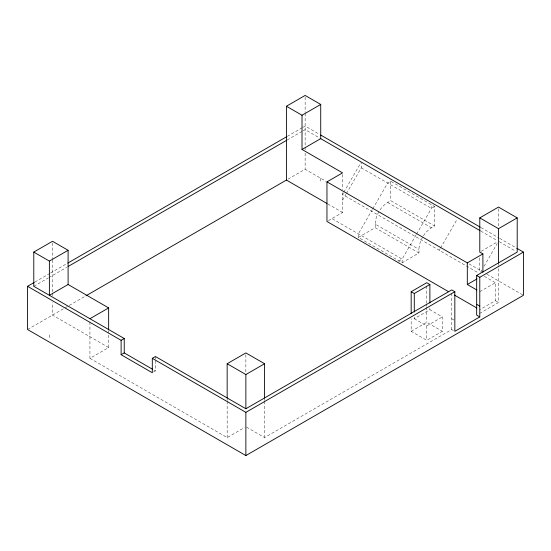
<?xml version="1.0" encoding="UTF-8"?>
<svg xmlns="http://www.w3.org/2000/svg" width="551" height="551" viewBox="0 0 551 551"><rect width="100%" height="100%" fill="white"/><g stroke="black" fill="none" stroke-linecap="round" stroke-linejoin="round"><path stroke-width="0.41" stroke-dasharray="2.75 2.07" d="M343.404 192.995L342.557 194.469L478.309 272.848M343.831 192.258L360.843 162.793M342.557 200.233L345.959 194.345M346.386 193.608L361.27 167.821L361.27 162.882M372.366 209.552L358.343 233.838L358.343 237.433L402.127 262.717L418.967 252.992L418.967 249.389A17.646 10.187 -60 0 1 422.624 237.095M372.786 208.815L387.656 183.056L390.776 181.258L434.56 206.535L434.56 225.979L431.447 227.783A17.646 10.187 -60 0 0 423.016 236.434M416.15 234.829L402.127 259.115L402.127 262.717M416.577 234.092L431.447 208.34L431.447 204.221M439.243 250.292L440.091 248.818M440.518 248.081L457.103 219.353M480.637 272.228L481.911 270.018M484.04 266.333L497.222 243.501M34.988 282.009L49.872 273.413M50.616 272.986L66.995 263.53M287.271 136.359L302.155 127.763M302.898 127.336L305.13 126.048L319.284 134.217M33.79 286.306L48.185 277.993M48.901 277.58L66.657 267.331M287.133 140.037L302.251 131.31M302.967 130.89L305.13 129.643L320.723 138.652M27.55 329.519L85.598 296.011M288.015 179.144L305.13 169.26L325.992 181.307M89.93 322.087L89.93 358.329L108.643 347.529L108.643 330.669M328.389 220.655L342.557 212.479L342.557 192.809M380.066 209.862A17.646 10.187 -60 0 1 387.656 202.506L390.776 200.702L434.56 225.979M358.343 237.433L375.183 227.715L418.967 252.992M434.56 206.535L431.447 208.34L361.27 167.821M153.55 372.015L155.423 370.933L155.423 359.92M398.559 261.174L402.127 259.115L331.957 218.595M481.223 251.263L497.057 242.116M414.29 317.039L414.29 318.719L429.883 309.71L442.357 316.915L442.357 331.323L426.763 340.325L411.17 331.323L411.17 318.678M89.93 358.329L227.157 437.563L244.43 427.59M411.17 331.323L426.763 322.314L442.357 331.323M479.783 291.706L495.383 282.704L495.383 300.708L479.783 309.71M414.29 318.719L426.763 325.916L442.357 316.915M246.593 427.17L264.583 437.563L451.717 329.519L454.837 331.323M479.577 313.436L498.497 302.513L498.497 266.264M480.975 227.57L498.862 237.894M499.605 238.328L515.998 247.792M480.809 231.076L497.023 240.436M499.22 241.703L515.77 251.263M387.656 202.506L431.447 227.783M469.059 263.901L481.726 271.216M486.939 274.226L523.45 295.308M484.37 276.347L495.383 282.704M378.84 211.818A17.646 10.187 -60 0 0 375.183 224.112L418.967 249.389M327.783 203.946L342.557 212.479M495.383 300.708L498.497 302.513M451.717 318.719L454.837 320.517M153.936 370.079L155.423 370.933M108.643 347.529L52.503 315.117L52.503 302.471M498.497 208.788L498.497 227.604M498.497 262.896L498.497 265.424M479.783 257.909L479.783 272.036M451.717 293.297L451.717 329.519M429.883 308.03L429.883 309.71M426.763 286.072L426.763 302.933M426.763 303.773L426.763 306.301M426.763 307.148L426.763 322.314M426.763 325.916L426.763 340.325M390.776 181.258L390.776 200.702M375.183 224.112L375.183 227.715M342.557 174.522L342.557 189.482M320.723 178.262L320.723 181.864M305.13 97.141L305.13 112.542M305.13 113.396L305.13 146.38M305.13 147.227L305.13 149.769M305.13 153.164L305.13 169.26M264.583 397.946L264.583 400.474M264.583 401.314L264.583 437.563M245.87 354.644L245.87 372.676M227.157 397.946L227.157 400.474M227.157 401.314L227.157 437.563M155.423 356.531L155.423 359.073M52.503 242.998L52.503 259.245M52.503 260.106L52.503 292.361M52.503 293.201L52.503 295.729M49.383 334.925L49.383 338.521"/><path stroke-width="0.83" d="M152.455 369.218L124.237 352.929L124.237 338.521L33.79 286.306L33.79 252.089L52.503 241.29L68.097 250.292L68.097 284.502L108.643 307.913L108.643 329.829M86.025 295.763L286.417 180.067L286.417 106.24L305.13 95.433L320.723 104.435L320.723 138.652L480.073 230.649M33.79 252.089L49.383 261.091L68.097 250.292M286.417 106.24L302.01 115.242L320.723 104.435M516.742 248.219L523.45 252.089L523.45 295.308L245.87 455.567L27.55 329.519L27.55 286.306L34.245 282.436M67.739 263.102L286.527 136.786M68.145 266.47L286.417 140.45M68.097 284.502L49.383 295.308L49.383 261.091M302.01 115.242L302.01 149.452L320.723 138.652M89.93 318.719L108.643 307.913M448.514 291.658L326.963 221.481L326.963 181.864L342.557 172.862L302.01 149.452M27.55 286.306L121.117 340.325L124.237 338.521M121.117 340.325L121.117 354.727L124.237 352.929M121.117 354.727L152.303 372.738L152.303 358.329L155.423 356.531L245.87 408.746L451.717 289.909L454.837 291.706L454.837 331.323L479.783 316.915L479.783 277.298L523.45 252.089M227.157 397.946L227.157 363.729L245.87 352.929L264.583 363.729L264.583 397.946M482.903 272.173L482.903 253.894L479.783 252.089L479.783 217.879L498.497 207.073L517.21 217.879L517.21 252.089L476.67 275.5L476.67 315.117L479.783 316.915M227.157 363.729L245.87 374.535L264.583 363.729M479.783 217.879L498.497 228.686L517.21 217.879M411.17 313.622L411.17 291.706L426.763 282.704L429.883 284.502L429.883 302.988M411.17 291.706L414.29 293.504L429.883 284.502M326.963 181.864L467.31 262.896L482.903 253.894M152.303 358.329L245.87 412.348L454.837 291.706M467.31 262.896L467.31 284.502L476.966 278.93M320.778 135.078L480.231 227.143M476.67 275.5L479.783 277.298M286.417 180.067L327.046 203.519M467.31 284.502L476.849 290.012M476.67 304.31L479.783 306.115M454.472 295.095L476.808 307.995M498.497 228.686L498.497 262.896M414.29 293.504L414.29 311.997M245.87 374.535L245.87 408.746M245.87 412.348L245.87 455.567"/></g></svg>
